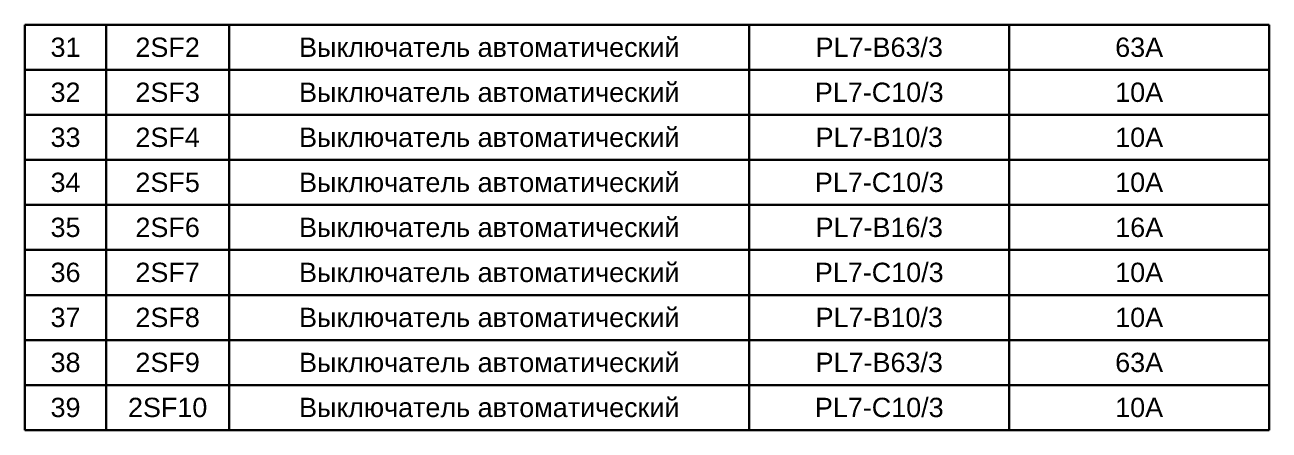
# Model space of a CAD drawing. Header units: millimetres. Extents: x 1170 to 2115, y -72 to 463.
# Drawn here: x 1169.7 to 1363.3, y -72.2 to -9.2 of the extents above; entities that cross this region are included whole.
import ezdxf

# ---------------------------------------------------------------- set-up
doc = ezdxf.new("R2010")
doc.units = ezdxf.units.MM
doc.layers.get('0').update_dxf_attribs({"lineweight": 30})
doc.styles.get("Standard").update_dxf_attribs({"font": 'arial.ttf'})

# ---------------------------------------------------------------- blocks, each defined once
blk = doc.blocks.new('*T43')
at = {"color": 0, "linetype": 'ByBlock', "lineweight": -2, "ltscale": 100, "transparency": 16777216}
for p, q in [((0, 0), (193.59, 0)), ((0, 0), (0, -63)), ((12.64, 0), (12.64, -63)), ((31.79, 0), (31.79, -63)), ((112.71, 0), (112.71, -63)), ((153.15, 0), (153.15, -63)), ((193.59, 0), (193.59, -63)), ((0, -7), (193.59, -7)), ((0, -14), (193.59, -14)), ((0, -21), (193.59, -21)), ((0, -28), (193.59, -28)), ((0, -35), (193.59, -35)), ((0, -42), (193.59, -42)), ((0, -49), (193.59, -49)), ((0, -56), (193.59, -56)), ((0, -63), (193.59, -63))]:
    blk.add_line(p, q, dxfattribs=at)
at = {"color": 0, "ltscale": 100, "transparency": 16777216, "char_height": 3, "attachment_point": 5}
for s, insert, width in [('31', (6.32, -3.5), 9.6373), ('2SF2', (22.21, -3.5), 16.1516), ('Выключатель автоматический', (72.25, -3.5), 77.921), ('PL7-В63/3', (132.93, -3.5), 37.4409), ('63А', (173.37, -3.5), 37.4409), ('32', (6.32, -10.5), 9.6373), ('2SF3', (22.21, -10.5), 16.1516), ('Выключатель автоматический', (72.25, -10.5), 77.921), ('PL7-C10/3', (132.93, -10.5), 37.4409), ('10А', (173.37, -10.5), 37.4409), ('33', (6.32, -17.5), 9.6373), ('2SF4', (22.21, -17.5), 16.1516), ('Выключатель автоматический', (72.25, -17.5), 77.921), ('PL7-В10/3', (132.93, -17.5), 37.4409), ('10А', (173.37, -17.5), 37.4409), ('34', (6.32, -24.5), 9.6373), ('2SF5', (22.21, -24.5), 16.1516), ('Выключатель автоматический', (72.25, -24.5), 77.921), ('PL7-C10/3', (132.93, -24.5), 37.4409), ('10А', (173.37, -24.5), 37.4409), ('35', (6.32, -31.5), 9.6373), ('2SF6', (22.21, -31.5), 16.1516), ('Выключатель автоматический', (72.25, -31.5), 77.921), ('PL7-В16/3', (132.93, -31.5), 37.4409), ('16А', (173.37, -31.5), 37.4409), ('Выключатель автоматический', (72.25, -38.5), 77.921), ('36', (6.32, -38.5), 9.6373), ('2SF7', (22.21, -38.5), 16.1516), ('PL7-C10/3', (132.93, -38.5), 37.4409), ('10А', (173.37, -38.5), 37.4409), ('37', (6.32, -45.5), 9.6373), ('2SF8', (22.21, -45.5), 16.1516), ('Выключатель автоматический', (72.25, -45.5), 77.921), ('PL7-В10/3', (132.93, -45.5), 37.4409), ('10А', (173.37, -45.5), 37.4409), ('38', (6.32, -52.5), 9.6373), ('2SF9', (22.21, -52.5), 16.1516), ('Выключатель автоматический', (72.25, -52.5), 77.921), ('PL7-В63/3', (132.93, -52.5), 37.4409), ('63А', (173.37, -52.5), 37.4409), ('39', (6.32, -59.5), 9.6373), ('2SF10', (22.21, -59.5), 16.1516), ('Выключатель автоматический', (72.25, -59.5), 77.921), ('PL7-C10/3', (132.93, -59.5), 37.4409), ('10А', (173.37, -59.5), 37.4409)]:
    blk.add_mtext(s, dxfattribs=dict(at, insert=insert, width=width))

msp = doc.modelspace()

# ---------------------------------------------------------------- block references
msp.add_blockref('*T43', (1169.68, -9.15))

doc.saveas('drawing.dxf')
